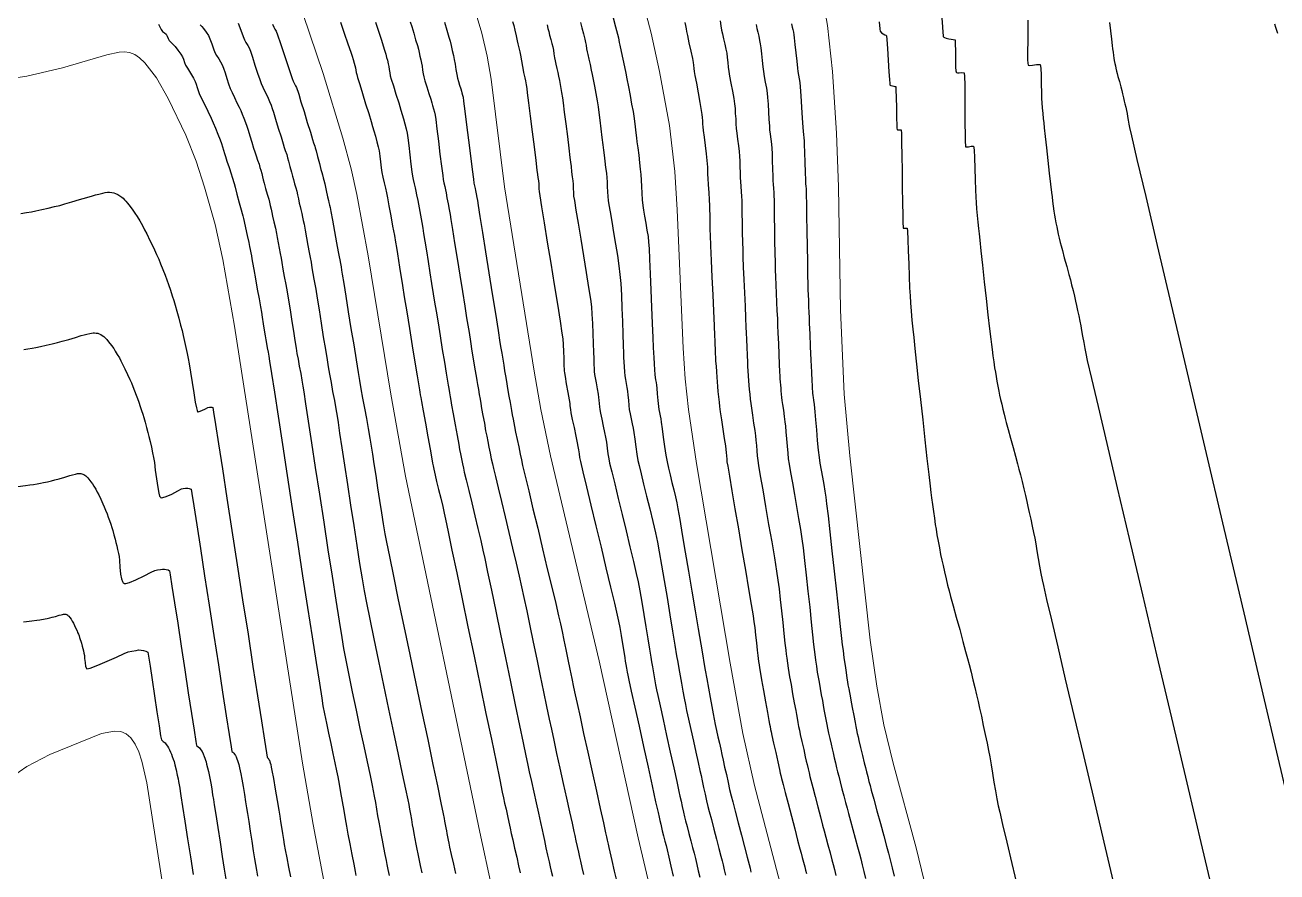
# Model space of a CAD drawing. Extents: x 27 to 849, y 0 to 853.
# Drawn here: x 329.2 to 431, y 578.1 to 647 of the extents above; entities that cross this region are included whole.
import ezdxf

# ---------------------------------------------------------------- set-up
doc = ezdxf.new("R2010")
doc.units = 0
doc.header["$LTSCALE"] = 2
doc.layers.add('Curva 1 m', color=5, linetype='Continuous')
doc.layers.add('Curva Mestra', color=1, linetype='Continuous')

msp = doc.modelspace()

# ---------------------------------------------------------------- linework, layer by layer
at = {"extrusion": (-0.049704, 0.050571, 0.997483), "elevation": -45.88}
msp.add_lwpolyline([(-371.68, 250.55), (-374.36, -58.63), (-849.75, -54.52), (-847.07, 254.67)], close=True, dxfattribs=at)
at = {"layer": 'Curva 1 m', "linetype": 'Continuous', "lineweight": -3}
for points, elevation in [([(340.02, 647.04), (340.12, 646.88), (340.24, 646.62), (340.34, 646.44), (340.5, 646.33), (340.66, 646.22), (340.74, 646.07), (340.81, 645.87), (340.89, 645.71), (340.99, 645.6), (341.12, 645.49), (341.23, 645.38), (341.37, 645.22), (341.6, 644.92), (341.83, 644.62), (341.97, 644.4), (342.06, 644.19), (342.15, 643.93), (342.23, 643.71), (342.38, 643.46), (342.62, 643.07), (342.86, 642.66), (343.02, 642.38), (343.1, 642.16), (343.18, 641.9), (343.26, 641.64), (343.34, 641.41), (343.48, 641.11), (343.73, 640.59), (344.03, 639.98), (344.3, 639.41), (344.48, 639.02), (344.66, 638.6), (344.85, 638.11), (345.03, 637.64), (345.15, 637.33), (345.23, 637.08), (345.31, 636.8), (345.4, 636.52), (345.47, 636.27), (345.59, 635.91), (345.77, 635.38), (345.94, 634.87), (346.03, 634.59), (346.08, 634.44), (346.13, 634.25), (346.17, 634.09), (346.25, 633.8), (346.41, 633.21), (346.6, 632.52), (346.76, 631.94), (346.84, 631.65), (346.89, 631.45), (346.93, 631.24), (346.99, 630.99), (347.11, 630.47), (347.25, 629.85), (347.37, 629.29), (347.44, 628.96), (347.49, 628.73), (347.54, 628.46), (347.59, 628.19), (347.63, 627.96), (347.68, 627.66), (347.78, 627.09), (347.92, 626.33), (348.06, 625.5), (348.2, 624.7), (348.32, 624.05), (348.39, 623.63), (348.46, 623.2), (348.54, 622.68), (348.63, 622.15), (348.7, 621.69), (348.75, 621.38), (348.81, 621.07), (348.87, 620.71), (348.94, 620.36), (348.99, 620.05), (349.06, 619.64), (349.21, 618.63), (349.45, 617.1), (349.75, 615.15), (350.1, 612.86), (350.49, 610.33), (350.9, 607.64), (351.33, 604.9), (351.75, 602.18), (352.15, 599.59), (352.52, 597.21), (352.84, 595.12), (353.11, 593.44), (353.3, 592.23), (353.4, 591.61), (353.53, 590.96), (353.68, 590.2), (353.86, 589.37), (354.04, 588.53), (354.21, 587.71), (354.38, 586.95), (354.51, 586.31), (354.61, 585.81), (354.72, 585.22), (354.84, 584.54), (354.96, 583.82), (355.09, 583.09), (355.2, 582.41), (355.31, 581.81), (355.43, 581.17), (355.58, 580.36), (355.75, 579.5), (355.9, 578.72), (356.02, 578.12), (356.08, 577.81)], 46), ([(343.41, 646.99), (343.54, 646.87), (343.69, 646.69), (343.91, 646.4), (344.1, 646.13), (344.21, 645.86), (344.35, 645.46), (344.5, 645.05), (344.62, 644.74), (344.75, 644.51), (344.92, 644.24), (345.08, 643.98), (345.21, 643.74), (345.31, 643.48), (345.44, 643.09), (345.58, 642.63), (345.73, 642.18), (345.86, 641.82), (346.01, 641.48), (346.21, 641.07), (346.41, 640.66), (346.59, 640.29), (346.72, 640.02), (346.84, 639.73), (346.97, 639.39), (347.11, 639.05), (347.22, 638.75), (347.32, 638.43), (347.46, 637.96), (347.62, 637.44), (347.76, 636.96), (347.86, 636.65), (347.96, 636.35), (348.08, 635.99), (348.2, 635.65), (348.28, 635.39), (348.35, 635.16), (348.42, 634.89), (348.49, 634.62), (348.55, 634.39), (348.62, 634.12), (348.74, 633.69), (348.87, 633.22), (348.99, 632.81), (349.05, 632.56), (349.12, 632.3), (349.18, 631.99), (349.24, 631.73), (349.31, 631.44), (349.41, 630.96), (349.53, 630.45), (349.62, 630.02), (349.69, 629.69), (349.77, 629.27), (349.85, 628.82), (349.93, 628.38), (349.99, 628.01), (350.06, 627.65), (350.15, 627.13), (350.26, 626.52), (350.37, 625.88), (350.48, 625.27), (350.56, 624.77), (350.64, 624.29), (350.75, 623.62), (350.87, 622.86), (351, 622.07), (351.12, 621.32), (351.22, 620.7), (351.29, 620.27), (351.38, 619.79), (351.48, 619.23), (351.59, 618.64), (351.69, 618.08), (351.77, 617.6), (351.84, 617.15), (351.99, 616.17), (352.21, 614.76), (352.47, 613), (352.78, 610.99), (353.11, 608.81), (353.46, 606.55), (353.81, 604.3), (354.14, 602.14), (354.45, 600.18), (354.71, 598.48), (354.93, 597.15), (355.08, 596.27), (355.26, 595.31), (355.5, 594.1), (355.79, 592.73), (356.1, 591.25), (356.41, 589.76), (356.72, 588.33), (357, 587.03), (357.23, 585.94), (357.4, 585.13), (357.49, 584.69), (357.58, 584.25), (357.67, 583.74), (357.76, 583.19), (357.85, 582.65), (357.94, 582.13), (358.02, 581.69), (358.1, 581.22), (358.21, 580.66), (358.32, 580.07), (358.43, 579.5), (358.53, 579.02), (358.59, 578.69), (358.68, 578.28), (358.79, 577.81)], 47), ([(346.51, 647.12), (346.72, 646.55), (346.9, 646.05), (347.01, 645.77), (347.14, 645.56), (347.29, 645.32), (347.41, 645.11), (347.5, 644.85), (347.67, 644.35), (347.87, 643.72), (348.09, 643.07), (348.27, 642.54), (348.38, 642.22), (348.51, 641.93), (348.68, 641.58), (348.84, 641.26), (348.95, 641.02), (349.06, 640.76), (349.18, 640.45), (349.28, 640.18), (349.38, 639.88), (349.55, 639.31), (349.77, 638.6), (349.99, 637.89), (350.16, 637.32), (350.25, 637.02), (350.34, 636.76), (350.45, 636.45), (350.53, 636.18), (350.61, 635.9), (350.72, 635.47), (350.84, 635.02), (350.93, 634.68), (351.01, 634.4), (351.1, 634.07), (351.19, 633.74), (351.27, 633.46), (351.34, 633.17), (351.41, 632.83), (351.48, 632.5), (351.55, 632.22), (351.6, 631.96), (351.68, 631.65), (351.74, 631.35), (351.8, 631.08), (351.86, 630.79), (351.95, 630.29), (352.06, 629.68), (352.18, 629.04), (352.29, 628.47), (352.36, 628.07), (352.43, 627.68), (352.51, 627.23), (352.59, 626.76), (352.67, 626.3), (352.74, 625.91), (352.81, 625.5), (352.92, 624.76), (353.08, 623.8), (353.25, 622.72), (353.43, 621.61), (353.6, 620.58), (353.74, 619.73), (353.83, 619.16), (353.94, 618.57), (354.06, 617.89), (354.19, 617.16), (354.33, 616.43), (354.45, 615.75), (354.55, 615.16), (354.63, 614.65), (354.76, 613.77), (354.94, 612.58), (355.16, 611.17), (355.39, 609.59), (355.64, 607.93), (355.9, 606.26), (356.15, 604.65), (356.38, 603.18), (356.59, 601.92), (356.76, 600.94), (356.94, 599.98), (357.21, 598.65), (357.54, 597.04), (357.91, 595.22), (358.32, 593.29), (358.73, 591.33), (359.14, 589.42), (359.51, 587.64), (359.85, 586.08), (360.11, 584.83), (360.3, 583.96), (360.38, 583.56), (360.44, 583.2), (360.52, 582.78), (360.59, 582.35), (360.66, 581.93), (360.73, 581.56), (360.79, 581.2), (360.87, 580.78), (360.96, 580.35), (361.04, 579.93), (361.11, 579.56), (361.2, 579.16), (361.32, 578.61), (361.45, 578.01)], 48), ([(349.31, 647.04), (349.4, 646.81), (349.5, 646.64), (349.6, 646.47), (349.71, 646.17), (349.94, 645.47), (350.24, 644.58), (350.54, 643.68), (350.78, 642.96), (350.9, 642.63), (350.99, 642.42), (351.1, 642.2), (351.18, 642.03), (351.24, 641.89), (351.3, 641.74), (351.35, 641.6), (351.43, 641.34), (351.61, 640.74), (351.86, 639.94), (352.13, 639.06), (352.38, 638.26), (352.56, 637.66), (352.64, 637.4), (352.69, 637.26), (352.74, 637.11), (352.78, 636.98), (352.85, 636.74), (352.97, 636.27), (353.12, 635.72), (353.24, 635.23), (353.31, 634.97), (353.37, 634.78), (353.43, 634.56), (353.48, 634.36), (353.55, 634.06), (353.67, 633.53), (353.78, 633.01), (353.85, 632.71), (353.89, 632.53), (353.94, 632.32), (353.98, 632.14), (354.04, 631.81), (354.17, 631.1), (354.34, 630.19), (354.51, 629.27), (354.65, 628.52), (354.72, 628.13), (354.77, 627.88), (354.82, 627.59), (354.87, 627.3), (354.91, 627.05), (354.97, 626.71), (355.09, 625.96), (355.26, 624.91), (355.46, 623.65), (355.68, 622.29), (355.9, 620.95), (356.1, 619.73), (356.26, 618.72), (356.37, 618.05), (356.49, 617.38), (356.63, 616.62), (356.78, 615.8), (356.93, 614.96), (357.08, 614.15), (357.21, 613.38), (357.33, 612.71), (357.43, 612.08), (357.55, 611.27), (357.69, 610.33), (357.84, 609.33), (358, 608.31), (358.15, 607.31), (358.3, 606.39), (358.43, 605.6), (358.57, 604.92), (358.81, 603.74), (359.13, 602.15), (359.53, 600.23), (359.98, 598.08), (360.46, 595.78), (360.96, 593.41), (361.45, 591.07), (361.92, 588.85), (362.34, 586.82), (362.71, 585.08), (363, 583.71), (363.19, 582.8), (363.26, 582.44), (363.3, 582.21), (363.35, 581.94), (363.4, 581.67), (363.44, 581.44), (363.48, 581.21), (363.53, 580.94), (363.58, 580.67), (363.63, 580.44), (363.7, 580.11), (363.84, 579.5), (364.01, 578.73), (364.18, 577.95)], 49), ([(354.84, 647.2), (355.14, 646.32), (355.43, 645.46), (355.66, 644.77), (355.77, 644.44), (355.85, 644.18), (355.94, 643.88), (356, 643.69), (356.04, 643.5), (356.08, 643.31), (356.11, 643.12), (356.15, 642.94), (356.22, 642.7), (356.39, 642.15), (356.62, 641.41), (356.87, 640.58), (357.12, 639.78), (357.32, 639.13), (357.44, 638.73), (357.54, 638.36), (357.67, 637.93), (357.79, 637.48), (357.9, 637.06), (357.97, 636.73), (358.03, 636.32), (358.09, 635.85), (358.14, 635.37), (358.19, 634.98), (358.27, 634.59), (358.37, 634.15), (358.48, 633.71), (358.56, 633.33), (358.64, 632.93), (358.76, 632.27), (358.92, 631.45), (359.07, 630.61), (359.21, 629.86), (359.31, 629.31), (359.38, 628.87), (359.46, 628.36), (359.55, 627.82), (359.63, 627.27), (359.71, 626.76), (359.79, 626.31), (359.87, 625.8), (360.02, 624.88), (360.22, 623.66), (360.44, 622.29), (360.67, 620.87), (360.88, 619.54), (361.07, 618.43), (361.19, 617.64), (361.25, 617.31), (361.28, 617.12), (361.32, 616.89), (361.36, 616.69), (361.42, 616.35), (361.55, 615.59), (361.73, 614.58), (361.93, 613.49), (362.11, 612.47), (362.25, 611.7), (362.31, 611.35), (362.36, 611.11), (362.42, 610.84), (362.47, 610.6), (362.53, 610.35), (362.65, 609.85), (362.81, 609.2), (362.98, 608.48), (363.14, 607.81), (363.26, 607.27), (363.36, 606.78), (363.58, 605.75), (363.89, 604.26), (364.28, 602.42), (364.72, 600.31), (365.19, 598.02), (365.69, 595.64), (366.18, 593.26), (366.66, 590.98), (367.1, 588.88), (367.48, 587.05), (367.78, 585.58), (367.99, 584.57), (368.09, 584.11), (368.18, 583.68), (368.29, 583.19), (368.41, 582.66), (368.52, 582.14), (368.63, 581.65), (368.72, 581.22), (368.84, 580.71), (368.99, 580.03), (369.16, 579.28), (369.31, 578.57), (369.44, 578.02)], 51), ([(357.67, 647.21), (357.87, 646.64), (358.03, 646.15), (358.13, 645.84), (358.25, 645.47), (358.38, 645.02), (358.51, 644.61), (358.58, 644.34), (358.64, 644.11), (358.7, 643.83), (358.75, 643.59), (358.79, 643.36), (358.83, 643.08), (358.88, 642.84), (358.96, 642.57), (359.13, 642.03), (359.34, 641.34), (359.56, 640.64), (359.74, 640.05), (359.85, 639.69), (359.95, 639.34), (360.06, 638.94), (360.17, 638.54), (360.25, 638.19), (360.3, 637.81), (360.38, 637.17), (360.47, 636.41), (360.56, 635.65), (360.64, 635.03), (360.69, 634.69), (360.75, 634.4), (360.82, 634.07), (360.9, 633.73), (360.96, 633.45), (361.02, 633.17), (361.11, 632.7), (361.22, 632.12), (361.33, 631.5), (361.44, 630.92), (361.52, 630.44), (361.59, 630.02), (361.7, 629.39), (361.82, 628.61), (361.96, 627.74), (362.1, 626.83), (362.24, 625.94), (362.37, 625.12), (362.48, 624.44), (362.6, 623.7), (362.76, 622.76), (362.93, 621.69), (363.11, 620.59), (363.28, 619.55), (363.42, 618.66), (363.53, 618.01), (363.58, 617.69), (363.63, 617.4), (363.69, 617.06), (363.75, 616.73), (363.8, 616.44), (363.87, 616.06), (363.99, 615.34), (364.15, 614.46), (364.31, 613.58), (364.44, 612.85), (364.52, 612.44), (364.58, 612.09), (364.67, 611.69), (364.75, 611.28), (364.82, 610.94), (364.9, 610.61), (365.05, 609.98), (365.26, 609.12), (365.5, 608.12), (365.76, 607.06), (366.01, 606.01), (366.23, 605.05), (366.41, 604.27), (366.56, 603.58), (366.79, 602.47), (367.1, 601.02), (367.45, 599.31), (367.84, 597.44), (368.25, 595.49), (368.65, 593.54), (369.04, 591.69), (369.38, 590.01), (369.68, 588.59), (369.9, 587.53), (370.03, 586.9), (370.18, 586.24), (370.35, 585.44), (370.54, 584.58), (370.73, 583.7), (370.92, 582.86), (371.09, 582.11), (371.22, 581.51), (371.3, 581.13), (371.41, 580.64), (371.54, 580.05), (371.67, 579.45), (371.8, 578.91), (371.89, 578.5), (371.97, 578.16), (372.06, 577.75)], 52), ([(360.49, 647.25), (360.62, 646.85), (360.78, 646.32), (360.94, 645.77), (361.08, 645.3), (361.16, 645), (361.23, 644.74), (361.29, 644.44), (361.36, 644.14), (361.41, 643.88), (361.46, 643.62), (361.51, 643.31), (361.56, 643.01), (361.61, 642.75), (361.7, 642.44), (361.85, 641.96), (362.02, 641.42), (362.17, 640.94), (362.26, 640.65), (362.32, 640.42), (362.4, 640.15), (362.47, 639.88), (362.52, 639.65), (362.57, 639.28), (362.67, 638.53), (362.79, 637.54), (362.92, 636.47), (363.04, 635.49), (363.14, 634.74), (363.18, 634.4), (363.24, 634.13), (363.31, 633.83), (363.37, 633.57), (363.42, 633.33), (363.49, 632.92), (363.58, 632.44), (363.67, 631.96), (363.74, 631.56), (363.81, 631.15), (363.94, 630.35), (364.11, 629.26), (364.32, 627.99), (364.53, 626.64), (364.74, 625.31), (364.93, 624.12), (365.08, 623.17), (365.18, 622.56), (365.28, 621.96), (365.4, 621.24), (365.52, 620.45), (365.65, 619.67), (365.76, 618.97), (365.85, 618.41), (365.91, 618.06), (365.97, 617.73), (366.04, 617.33), (366.11, 616.92), (366.18, 616.53), (366.24, 616.19), (366.31, 615.78), (366.41, 615.21), (366.53, 614.58), (366.63, 613.98), (366.72, 613.52), (366.8, 613.11), (366.89, 612.64), (366.99, 612.15), (367.09, 611.68), (367.18, 611.27), (367.27, 610.91), (367.43, 610.24), (367.65, 609.32), (367.92, 608.21), (368.21, 606.98), (368.52, 605.7), (368.83, 604.42), (369.11, 603.21), (369.36, 602.14), (369.56, 601.27), (369.75, 600.4), (369.98, 599.32), (370.24, 598.1), (370.51, 596.77), (370.79, 595.4), (371.07, 594.04), (371.34, 592.73), (371.59, 591.54), (371.8, 590.5), (371.98, 589.69), (372.17, 588.8), (372.4, 587.72), (372.67, 586.52), (372.94, 585.28), (373.21, 584.08), (373.45, 582.97), (373.66, 582.05), (373.8, 581.38), (373.88, 581.04), (373.97, 580.63), (374.07, 580.16), (374.18, 579.69), (374.27, 579.29), (374.35, 578.95), (374.46, 578.45), (374.6, 577.87)], 53), ([(363.29, 647.21), (363.49, 646.55), (363.65, 646), (363.75, 645.66), (363.83, 645.31), (363.92, 644.91), (364.01, 644.5), (364.08, 644.16), (364.15, 643.8), (364.22, 643.37), (364.29, 642.96), (364.34, 642.66), (364.42, 642.39), (364.52, 642.08), (364.61, 641.79), (364.67, 641.61), (364.71, 641.45), (364.76, 641.27), (364.8, 641.11), (364.84, 640.77), (364.95, 639.97), (365.08, 638.86), (365.24, 637.6), (365.4, 636.33), (365.54, 635.23), (365.64, 634.43), (365.68, 634.11), (365.72, 633.9), (365.77, 633.69), (365.8, 633.53), (365.86, 633.25), (365.91, 632.94), (365.96, 632.69), (366.02, 632.31), (366.17, 631.4), (366.37, 630.09), (366.63, 628.52), (366.9, 626.81), (367.17, 625.1), (367.43, 623.5), (367.65, 622.14), (367.8, 621.16), (367.88, 620.69), (367.94, 620.28), (368.02, 619.81), (368.1, 619.32), (368.18, 618.85), (368.24, 618.44), (368.32, 617.98), (368.42, 617.4), (368.53, 616.8), (368.62, 616.28), (368.68, 615.94), (368.74, 615.63), (368.8, 615.27), (368.86, 614.91), (368.92, 614.61), (368.98, 614.32), (369.07, 613.85), (369.19, 613.27), (369.32, 612.66), (369.44, 612.08), (369.54, 611.61), (369.64, 611.15), (369.85, 610.28), (370.14, 609.08), (370.48, 607.63), (370.87, 606.04), (371.26, 604.38), (371.65, 602.75), (372.01, 601.24), (372.33, 599.93), (372.57, 598.91), (372.71, 598.27), (372.85, 597.64), (373, 596.93), (373.16, 596.17), (373.32, 595.37), (373.48, 594.58), (373.64, 593.82), (373.79, 593.11), (373.92, 592.48), (374.07, 591.79), (374.31, 590.71), (374.6, 589.35), (374.94, 587.82), (375.29, 586.22), (375.64, 584.66), (375.95, 583.25), (376.21, 582.08), (376.38, 581.28), (376.46, 580.94), (376.52, 580.66), (376.59, 580.35), (376.65, 580.07), (376.73, 579.72), (376.9, 579.03), (377.1, 578.16), (377.31, 577.29)], 54), ([(368.83, 647.26), (368.92, 646.94), (369.01, 646.56), (369.11, 646.1), (369.2, 645.69), (369.26, 645.44), (369.31, 645.24), (369.37, 645.01), (369.42, 644.81), (369.47, 644.53), (369.55, 644.06), (369.63, 643.6), (369.68, 643.31), (369.72, 643.12), (369.78, 642.89), (369.82, 642.69), (369.87, 642.44), (369.93, 642.11), (369.98, 641.81), (370.02, 641.46), (370.13, 640.65), (370.26, 639.55), (370.42, 638.3), (370.58, 637.06), (370.71, 635.96), (370.81, 635.16), (370.86, 634.81), (370.89, 634.57), (370.92, 634.29), (370.95, 634.06), (370.96, 633.87), (370.97, 633.64), (370.98, 633.44), (371.04, 633.08), (371.19, 632.19), (371.4, 630.89), (371.65, 629.32), (371.93, 627.6), (372.21, 625.87), (372.47, 624.26), (372.69, 622.9), (372.84, 621.92), (372.91, 621.44), (372.94, 620.99), (372.96, 620.43), (372.98, 619.87), (373, 619.42), (373, 619.19), (373.01, 619.03), (373.02, 618.85), (373.04, 618.69), (373.09, 618.39), (373.19, 617.79), (373.32, 617.09), (373.42, 616.49), (373.47, 616.19), (373.49, 616.03), (373.51, 615.85), (373.53, 615.69), (373.57, 615.44), (373.68, 614.9), (373.83, 614.23), (373.97, 613.54), (374.08, 612.98), (374.14, 612.69), (374.18, 612.41), (374.23, 612.09), (374.27, 611.81), (374.35, 611.47), (374.55, 610.64), (374.84, 609.42), (375.2, 607.92), (375.6, 606.25), (376.02, 604.51), (376.42, 602.81), (376.8, 601.25), (377.11, 599.94), (377.33, 598.98), (377.44, 598.48), (377.54, 597.96), (377.65, 597.32), (377.77, 596.64), (377.87, 596.01), (377.95, 595.51), (377.99, 595.23), (378.04, 594.96), (378.1, 594.65), (378.15, 594.35), (378.2, 594.08), (378.29, 593.69), (378.48, 592.79), (378.77, 591.5), (379.11, 589.95), (379.48, 588.28), (379.84, 586.62), (380.18, 585.08), (380.46, 583.8), (380.66, 582.92), (380.74, 582.55), (380.8, 582.28), (380.87, 581.97), (380.93, 581.71), (381, 581.44), (381.1, 581.03), (381.22, 580.6), (381.31, 580.23), (381.4, 579.88), (381.53, 579.29), (381.7, 578.55), (381.89, 577.75)], 56), ([(371.64, 647), (371.7, 646.7), (371.76, 646.44), (371.84, 646.16), (371.93, 645.81), (372.02, 645.47), (372.09, 645.19), (372.14, 644.93), (372.19, 644.63), (372.24, 644.32), (372.29, 644.06), (372.34, 643.79), (372.42, 643.45), (372.5, 643.11), (372.56, 642.81), (372.63, 642.47), (372.72, 641.99), (372.81, 641.49), (372.88, 641.06), (372.93, 640.65), (373.03, 639.89), (373.15, 638.93), (373.28, 637.9), (373.4, 636.95), (373.49, 636.21), (373.54, 635.81), (373.58, 635.46), (373.63, 635.04), (373.68, 634.63), (373.72, 634.31), (373.74, 634.03), (373.75, 633.69), (373.77, 633.35), (373.79, 633.06), (373.85, 632.71), (373.98, 631.93), (374.16, 630.85), (374.37, 629.57), (374.6, 628.2), (374.82, 626.85), (375.01, 625.64), (375.16, 624.68), (375.24, 624.06), (375.28, 623.45), (375.32, 622.7), (375.36, 621.88), (375.38, 621.07), (375.41, 620.37), (375.42, 619.84), (375.43, 619.56), (375.44, 619.33), (375.46, 619.06), (375.47, 618.8), (375.49, 618.56), (375.54, 618.29), (375.61, 617.87), (375.7, 617.39), (375.78, 616.96), (375.82, 616.69), (375.85, 616.46), (375.87, 616.19), (375.9, 615.92), (375.92, 615.69), (375.98, 615.4), (376.08, 614.92), (376.2, 614.36), (376.31, 613.83), (376.39, 613.44), (376.45, 613.04), (376.51, 612.56), (376.58, 612.09), (376.64, 611.69), (376.72, 611.34), (376.89, 610.64), (377.13, 609.65), (377.42, 608.46), (377.74, 607.16), (378.06, 605.82), (378.37, 604.52), (378.65, 603.34), (378.88, 602.37), (379.03, 601.69), (379.17, 600.94), (379.33, 600.03), (379.5, 599.04), (379.67, 598.02), (379.82, 597.06), (379.96, 596.22), (380.06, 595.57), (380.13, 595.19), (380.2, 594.77), (380.28, 594.29), (380.37, 593.79), (380.46, 593.31), (380.54, 592.9), (380.63, 592.45), (380.82, 591.61), (381.07, 590.48), (381.35, 589.18), (381.65, 587.84), (381.93, 586.55), (382.18, 585.45), (382.36, 584.64), (382.44, 584.24), (382.53, 583.85), (382.63, 583.4), (382.73, 582.95), (382.82, 582.56), (382.9, 582.24), (383.03, 581.77), (383.17, 581.21), (383.33, 580.62), (383.47, 580.07), (383.59, 579.62), (383.69, 579.19), (383.81, 578.7), (383.93, 578.18), (384.05, 577.65)], 57), ([(374.34, 647.19), (374.45, 646.75), (374.58, 646.25), (374.7, 645.82), (374.76, 645.56), (374.8, 645.33), (374.85, 645.05), (374.89, 644.81), (374.94, 644.59), (375.02, 644.21), (375.13, 643.76), (375.22, 643.31), (375.3, 642.94), (375.38, 642.54), (375.48, 642), (375.59, 641.4), (375.7, 640.81), (375.78, 640.31), (375.84, 639.85), (375.92, 639.23), (376.01, 638.53), (376.09, 637.83), (376.17, 637.23), (376.22, 636.81), (376.27, 636.4), (376.33, 635.91), (376.39, 635.4), (376.45, 634.93), (376.49, 634.56), (376.51, 634.23), (376.53, 633.83), (376.55, 633.42), (376.57, 633.03), (376.6, 632.69), (376.65, 632.36), (376.75, 631.77), (376.89, 631), (377.04, 630.11), (377.2, 629.16), (377.35, 628.24), (377.48, 627.39), (377.56, 626.69), (377.62, 625.95), (377.68, 625.01), (377.72, 623.95), (377.76, 622.86), (377.8, 621.83), (377.82, 620.94), (377.84, 620.28), (377.85, 619.94), (377.87, 619.58), (377.9, 619.17), (377.92, 618.76), (377.95, 618.44), (378, 618.15), (378.06, 617.81), (378.12, 617.48), (378.17, 617.19), (378.21, 616.87), (378.24, 616.46), (378.28, 616.04), (378.32, 615.69), (378.39, 615.34), (378.47, 614.94), (378.56, 614.54), (378.63, 614.19), (378.69, 613.83), (378.76, 613.29), (378.85, 612.67), (378.93, 612.07), (379.02, 611.56), (379.11, 611.15), (379.27, 610.48), (379.48, 609.62), (379.73, 608.64), (379.98, 607.61), (380.22, 606.6), (380.44, 605.67), (380.61, 604.9), (380.75, 604.12), (380.94, 603.05), (381.16, 601.78), (381.39, 600.4), (381.62, 599), (381.84, 597.68), (382.03, 596.54), (382.17, 595.66), (382.26, 595.15), (382.35, 594.64), (382.45, 594.05), (382.56, 593.43), (382.67, 592.8), (382.78, 592.22), (382.88, 591.71), (382.98, 591.23), (383.13, 590.52), (383.32, 589.66), (383.53, 588.73), (383.73, 587.82), (383.91, 587), (384.06, 586.34), (384.15, 585.94), (384.25, 585.49), (384.36, 584.96), (384.49, 584.4), (384.61, 583.87), (384.71, 583.42), (384.82, 582.99), (384.99, 582.34), (385.19, 581.56), (385.41, 580.75), (385.61, 579.99), (385.77, 579.37), (385.87, 579), (385.95, 578.66), (386.04, 578.25), (386.14, 577.83)], 58), ([(377.01, 647.55), (377.2, 646.83), (377.36, 646.23), (377.43, 645.94), (377.46, 645.75), (377.5, 645.56), (377.55, 645.33), (377.66, 644.83), (377.8, 644.2), (377.94, 643.57), (378.04, 643.06), (378.13, 642.61), (378.25, 641.96), (378.38, 641.24), (378.51, 640.53), (378.62, 639.94), (378.68, 639.56), (378.73, 639.16), (378.79, 638.69), (378.85, 638.22), (378.9, 637.81), (378.94, 637.48), (379, 636.98), (379.08, 636.39), (379.15, 635.78), (379.21, 635.24), (379.26, 634.81), (379.29, 634.36), (379.32, 633.84), (379.34, 633.29), (379.37, 632.77), (379.41, 632.31), (379.47, 631.92), (379.55, 631.42), (379.65, 630.87), (379.75, 630.3), (379.84, 629.77), (379.89, 629.31), (379.93, 628.81), (379.97, 627.92), (380.02, 626.74), (380.08, 625.41), (380.13, 624.02), (380.19, 622.71), (380.23, 621.57), (380.26, 620.74), (380.28, 620.31), (380.3, 619.92), (380.33, 619.43), (380.37, 618.94), (380.39, 618.54), (380.41, 618.31), (380.44, 618.12), (380.49, 617.89), (380.52, 617.69), (380.55, 617.44), (380.59, 616.97), (380.65, 616.43), (380.69, 615.96), (380.72, 615.69), (380.77, 615.45), (380.83, 615.18), (380.88, 614.94), (380.92, 614.67), (380.99, 614.14), (381.08, 613.45), (381.19, 612.7), (381.3, 612), (381.39, 611.44), (381.5, 610.94), (381.63, 610.38), (381.79, 609.77), (381.94, 609.17), (382.08, 608.6), (382.19, 608.11), (382.27, 607.63), (382.43, 606.75), (382.63, 605.54), (382.87, 604.11), (383.14, 602.54), (383.41, 600.92), (383.68, 599.33), (383.92, 597.86), (384.13, 596.61), (384.29, 595.66), (384.39, 595.11), (384.49, 594.51), (384.62, 593.8), (384.76, 593.03), (384.89, 592.27), (385.02, 591.55), (385.13, 590.95), (385.22, 590.52), (385.31, 590.09), (385.41, 589.6), (385.53, 589.08), (385.65, 588.56), (385.76, 588.07), (385.85, 587.64), (385.95, 587.18), (386.07, 586.62), (386.21, 586), (386.35, 585.37), (386.48, 584.78), (386.6, 584.28), (386.73, 583.78), (386.93, 583.02), (387.17, 582.09), (387.43, 581.09), (387.68, 580.13), (387.91, 579.29), (388.07, 578.68), (388.14, 578.39), (388.21, 578.08)], 59), ([(382.84, 647.19), (382.88, 646.95), (382.93, 646.68), (382.97, 646.44), (383.04, 646.12), (383.17, 645.53), (383.32, 644.85), (383.45, 644.26), (383.51, 643.94), (383.54, 643.7), (383.57, 643.43), (383.6, 643.19), (383.65, 642.88), (383.77, 642.25), (383.91, 641.46), (384.06, 640.67), (384.17, 640.03), (384.23, 639.69), (384.25, 639.46), (384.27, 639.19), (384.28, 638.92), (384.3, 638.69), (384.33, 638.39), (384.4, 637.85), (384.48, 637.18), (384.56, 636.51), (384.62, 635.97), (384.66, 635.69), (384.67, 635.41), (384.68, 635.09), (384.69, 634.81), (384.7, 634.52), (384.74, 633.99), (384.78, 633.36), (384.82, 632.76), (384.84, 632.31), (384.85, 631.95), (384.86, 631.53), (384.86, 631.1), (384.87, 630.68), (384.88, 630.31), (384.9, 629.88), (384.93, 629.01), (384.98, 627.83), (385.04, 626.46), (385.1, 625.04), (385.16, 623.69), (385.21, 622.54), (385.25, 621.7), (385.27, 621.31), (385.28, 621), (385.29, 620.63), (385.31, 620.26), (385.32, 619.94), (385.34, 619.64), (385.37, 619.23), (385.4, 618.77), (385.43, 618.32), (385.46, 617.94), (385.49, 617.58), (385.53, 617.16), (385.57, 616.72), (385.62, 616.3), (385.66, 615.94), (385.72, 615.51), (385.81, 614.86), (385.93, 614.09), (386.04, 613.35), (386.13, 612.75), (386.17, 612.44), (386.2, 612.21), (386.22, 611.94), (386.24, 611.67), (386.26, 611.44), (386.32, 611.1), (386.46, 610.27), (386.66, 609.08), (386.91, 607.62), (387.19, 605.99), (387.48, 604.29), (387.76, 602.63), (388.02, 601.11), (388.23, 599.84), (388.39, 598.92), (388.46, 598.44), (388.53, 597.96), (388.59, 597.35), (388.66, 596.72), (388.72, 596.13), (388.77, 595.68), (388.8, 595.44), (388.83, 595.2), (388.87, 594.93), (388.9, 594.69), (388.96, 594.38), (389.08, 593.72), (389.23, 592.85), (389.4, 591.92), (389.56, 591.05), (389.68, 590.4), (389.73, 590.11), (389.77, 589.91), (389.81, 589.68), (389.85, 589.48), (389.92, 589.19), (390.05, 588.57), (390.23, 587.8), (390.4, 587.03), (390.54, 586.42), (390.6, 586.12), (390.65, 585.92), (390.7, 585.69), (390.75, 585.49), (390.82, 585.21), (390.99, 584.56), (391.23, 583.66), (391.5, 582.63), (391.77, 581.59), (392.01, 580.66), (392.2, 579.96), (392.29, 579.61), (392.38, 579.27), (392.49, 578.87), (392.59, 578.49), (392.66, 578.23), (392.73, 577.95)], 61), ([(385.71, 647.32), (385.77, 646.91), (385.83, 646.56), (385.9, 646.26), (385.99, 645.85), (386.09, 645.41), (386.18, 645), (386.24, 644.69), (386.29, 644.34), (386.33, 643.94), (386.37, 643.54), (386.41, 643.19), (386.47, 642.82), (386.58, 642.25), (386.7, 641.6), (386.81, 641), (386.88, 640.56), (386.92, 640.2), (386.94, 639.79), (386.97, 639.35), (386.99, 638.93), (387.01, 638.56), (387.06, 638.17), (387.12, 637.68), (387.19, 637.15), (387.25, 636.68), (387.28, 636.31), (387.31, 635.91), (387.32, 635.44), (387.33, 634.97), (387.34, 634.56), (387.36, 634.24), (387.39, 633.85), (387.42, 633.43), (387.44, 633.03), (387.46, 632.69), (387.47, 632.29), (387.48, 631.67), (387.49, 630.9), (387.51, 630.09), (387.52, 629.32), (387.54, 628.69), (387.56, 628.12), (387.59, 627.29), (387.63, 626.28), (387.68, 625.19), (387.73, 624.12), (387.77, 623.15), (387.8, 622.4), (387.82, 621.94), (387.85, 621.41), (387.87, 620.77), (387.9, 620.12), (387.92, 619.56), (387.94, 619.19), (387.96, 618.84), (387.99, 618.44), (388.01, 618.04), (388.04, 617.69), (388.07, 617.34), (388.11, 616.94), (388.15, 616.54), (388.19, 616.19), (388.25, 615.81), (388.33, 615.25), (388.43, 614.6), (388.52, 614), (388.58, 613.56), (388.61, 613.2), (388.65, 612.78), (388.68, 612.34), (388.72, 611.93), (388.76, 611.56), (388.83, 611.14), (388.97, 610.3), (389.17, 609.16), (389.4, 607.81), (389.65, 606.36), (389.9, 604.93), (390.12, 603.63), (390.3, 602.55), (390.41, 601.81), (390.5, 601.12), (390.6, 600.26), (390.71, 599.32), (390.81, 598.37), (390.9, 597.47), (390.98, 596.7), (391.04, 596.12), (391.08, 595.81), (391.12, 595.47), (391.18, 595.06), (391.24, 594.66), (391.29, 594.31), (391.35, 593.95), (391.47, 593.32), (391.6, 592.57), (391.74, 591.83), (391.85, 591.22), (391.91, 590.88), (391.96, 590.59), (392.03, 590.25), (392.09, 589.92), (392.15, 589.63), (392.22, 589.27), (392.35, 588.69), (392.5, 588.04), (392.63, 587.46), (392.71, 587.11), (392.78, 586.82), (392.86, 586.48), (392.94, 586.14), (393.01, 585.86), (393.09, 585.55), (393.24, 584.96), (393.43, 584.21), (393.65, 583.38), (393.86, 582.58), (394.04, 581.9), (394.16, 581.44), (394.3, 580.92), (394.47, 580.29), (394.65, 579.65), (394.8, 579.08), (394.91, 578.69), (395.01, 578.29), (395.12, 577.81)], 62), ([(388.64, 647.02), (388.7, 646.69), (388.76, 646.4), (388.84, 646.07), (388.91, 645.73), (388.97, 645.44), (389.01, 645.12), (389.06, 644.64), (389.12, 644.09), (389.17, 643.57), (389.22, 643.19), (389.29, 642.78), (389.38, 642.32), (389.47, 641.85), (389.54, 641.44), (389.57, 641.08), (389.6, 640.54), (389.64, 639.91), (389.68, 639.29), (389.71, 638.77), (389.73, 638.44), (389.77, 638.09), (389.83, 637.69), (389.88, 637.29), (389.91, 636.94), (389.93, 636.54), (389.95, 635.94), (389.97, 635.27), (389.99, 634.68), (390, 634.31), (390.02, 634.03), (390.04, 633.69), (390.06, 633.35), (390.08, 633.06), (390.09, 632.76), (390.1, 632.16), (390.11, 631.34), (390.13, 630.39), (390.14, 629.4), (390.16, 628.46), (390.18, 627.65), (390.19, 627.06), (390.21, 626.5), (390.24, 625.84), (390.27, 625.14), (390.3, 624.42), (390.33, 623.73), (390.36, 623.1), (390.38, 622.56), (390.41, 621.9), (390.45, 621.07), (390.48, 620.19), (390.52, 619.38), (390.54, 618.76), (390.56, 618.44), (390.57, 618.21), (390.59, 617.94), (390.61, 617.67), (390.63, 617.44), (390.65, 617.21), (390.67, 616.94), (390.7, 616.67), (390.73, 616.44), (390.77, 616.12), (390.85, 615.64), (390.92, 615.12), (390.98, 614.69), (391.02, 614.36), (391.06, 613.88), (391.1, 613.31), (391.15, 612.72), (391.2, 612.16), (391.25, 611.69), (391.32, 611.25), (391.44, 610.58), (391.58, 609.74), (391.75, 608.79), (391.93, 607.8), (392.09, 606.83), (392.24, 605.94), (392.35, 605.19), (392.45, 604.44), (392.57, 603.42), (392.71, 602.22), (392.85, 600.92), (392.99, 599.62), (393.12, 598.4), (393.23, 597.37), (393.31, 596.6), (393.36, 596.19), (393.41, 595.78), (393.47, 595.31), (393.54, 594.82), (393.61, 594.35), (393.67, 593.94), (393.75, 593.52), (393.84, 593.02), (393.93, 592.5), (394.02, 592.02), (394.09, 591.65), (394.15, 591.3), (394.23, 590.9), (394.3, 590.48), (394.38, 590.09), (394.44, 589.77), (394.53, 589.38), (394.63, 588.93), (394.73, 588.48), (394.82, 588.09), (394.89, 587.77), (394.98, 587.38), (395.08, 586.96), (395.18, 586.56), (395.26, 586.22), (395.35, 585.88), (395.47, 585.41), (395.61, 584.85), (395.76, 584.27), (395.91, 583.73), (396.03, 583.27), (396.15, 582.83), (396.31, 582.23), (396.5, 581.54), (396.7, 580.82), (396.89, 580.13), (397.04, 579.56), (397.15, 579.15), (397.27, 578.67), (397.4, 578.12), (397.54, 577.55)], 63), ([(391.52, 647.08), (391.56, 646.81), (391.61, 646.62), (391.66, 646.39), (391.7, 646.19), (391.73, 645.93), (391.79, 645.39), (391.86, 644.71), (391.94, 644.03), (392, 643.48), (392.03, 643.19), (392.08, 642.91), (392.14, 642.59), (392.19, 642.31), (392.22, 641.95), (392.27, 641.22), (392.32, 640.3), (392.38, 639.39), (392.43, 638.66), (392.45, 638.31), (392.48, 638.08), (392.52, 637.8), (392.54, 637.56), (392.55, 637.25), (392.58, 636.61), (392.6, 635.8), (392.63, 635), (392.65, 634.37), (392.66, 634.06), (392.67, 633.87), (392.69, 633.64), (392.7, 633.44), (392.7, 633.14), (392.72, 632.43), (392.74, 631.43), (392.76, 630.23), (392.78, 628.97), (392.8, 627.74), (392.82, 626.67), (392.84, 625.87), (392.85, 625.44), (392.86, 625.03), (392.88, 624.56), (392.9, 624.07), (392.93, 623.6), (392.94, 623.19), (392.96, 622.7), (393, 621.86), (393.04, 620.82), (393.09, 619.72), (393.13, 618.73), (393.16, 618.01), (393.18, 617.69), (393.19, 617.53), (393.2, 617.35), (393.21, 617.19), (393.22, 617.03), (393.24, 616.85), (393.26, 616.69), (393.3, 616.46), (393.35, 616.12), (393.39, 615.81), (393.42, 615.5), (393.47, 614.87), (393.54, 614.05), (393.61, 613.19), (393.69, 612.4), (393.75, 611.81), (393.82, 611.33), (393.92, 610.78), (394.02, 610.19), (394.13, 609.6), (394.22, 609.05), (394.3, 608.56), (394.36, 608.04), (394.48, 607.06), (394.62, 605.74), (394.79, 604.2), (394.98, 602.54), (395.16, 600.88), (395.33, 599.35), (395.47, 598.04), (395.58, 597.07), (395.64, 596.56), (395.7, 596.09), (395.78, 595.5), (395.87, 594.88), (395.95, 594.3), (396.02, 593.84), (396.06, 593.56), (396.1, 593.3), (396.16, 592.99), (396.22, 592.68), (396.27, 592.42), (396.33, 592.06), (396.44, 591.47), (396.57, 590.81), (396.68, 590.24), (396.74, 589.92), (396.8, 589.65), (396.86, 589.35), (396.93, 589.08), (397, 588.77), (397.13, 588.22), (397.28, 587.56), (397.42, 586.97), (397.52, 586.58), (397.6, 586.24), (397.71, 585.84), (397.81, 585.45), (397.9, 585.11), (398, 584.73), (398.2, 584.01), (398.46, 583.07), (398.74, 582.04), (399.01, 581.03), (399.24, 580.18), (399.4, 579.61), (399.53, 579.07), (399.69, 578.42), (399.86, 577.74)], 64), ([(398.63, 647.23), (398.69, 646.68), (398.71, 646.46), (398.77, 646.41), (398.84, 646.35), (398.97, 646.26), (399.11, 646.17), (399.18, 646.14), (399.25, 646.1), (399.27, 645.8), (399.32, 645.07), (399.37, 644.12), (399.43, 643.16), (399.47, 642.54), (399.5, 642.23), (399.51, 642.12), (399.52, 642.1), (399.54, 642.09), (399.6, 642.06), (399.72, 642.02), (399.83, 642), (399.91, 641.99), (399.99, 641.97), (400, 641.71), (400.02, 641.07), (400.04, 640.24), (400.06, 639.4), (400.08, 638.86), (400.09, 638.58), (400.1, 638.49), (400.11, 638.47), (400.13, 638.46), (400.19, 638.46), (400.32, 638.46), (400.44, 638.45), (400.45, 638.16), (400.47, 637.43), (400.49, 636.36), (400.51, 635.11), (400.52, 633.79), (400.54, 632.53), (400.56, 631.47), (400.57, 630.85), (400.58, 630.56), (400.59, 630.46), (400.59, 630.45), (400.61, 630.44), (400.67, 630.44), (400.79, 630.46), (400.91, 630.46), (400.94, 630.2), (400.97, 629.54), (401, 628.62), (401.04, 627.56), (401.08, 626.51), (401.11, 625.6), (401.15, 624.96), (401.19, 624.37), (401.25, 623.69), (401.31, 622.96), (401.38, 622.24), (401.45, 621.55), (401.51, 620.96), (401.57, 620.39), (401.68, 619.38), (401.82, 618.05), (401.99, 616.51), (402.18, 614.86), (402.36, 613.23), (402.53, 611.71), (402.67, 610.42), (402.78, 609.46), (402.84, 608.96), (402.9, 608.51), (402.97, 607.98), (403.05, 607.41), (403.13, 606.86), (403.2, 606.36), (403.27, 605.96), (403.34, 605.51), (403.44, 604.98), (403.54, 604.44), (403.64, 603.91), (403.74, 603.46), (403.84, 603.01), (403.96, 602.49), (404.09, 601.94), (404.21, 601.41), (404.33, 600.96), (404.45, 600.5), (404.65, 599.74), (404.91, 598.81), (405.19, 597.81), (405.45, 596.84), (405.67, 596.02), (405.82, 595.46), (405.96, 594.95), (406.11, 594.35), (406.26, 593.71), (406.42, 593.08), (406.56, 592.48), (406.68, 591.96), (406.81, 591.42), (406.96, 590.75), (407.11, 590.01), (407.27, 589.27), (407.42, 588.56), (407.54, 587.96), (407.63, 587.44), (407.74, 586.81), (407.86, 586.12), (407.98, 585.4), (408.1, 584.69), (408.22, 584.03), (408.33, 583.46), (408.45, 582.95), (408.68, 581.95), (409.02, 580.52), (409.43, 578.76), (409.92, 576.72)], 66), ([(403.75, 647.54), (403.78, 646.83), (403.81, 646.37), (403.84, 646.13), (403.85, 646.04), (403.86, 646.02), (403.89, 645.99), (403.95, 645.95), (404.1, 645.9), (404.31, 645.85), (404.49, 645.82), (404.67, 645.8), (404.81, 645.76), (404.83, 645.47), (404.84, 644.84), (404.84, 644.08), (404.86, 643.55), (404.87, 643.26), (404.89, 643.16), (404.9, 643.13), (404.92, 643.12), (405, 643.1), (405.15, 643.1), (405.37, 643.12), (405.56, 643.08), (405.59, 642.8), (405.6, 642.12), (405.61, 641.17), (405.62, 640.08), (405.62, 638.99), (405.63, 638.04), (405.64, 637.47), (405.66, 637.19), (405.67, 637.1), (405.67, 637.08), (405.7, 637.07), (405.77, 637.06), (405.91, 637.08), (406.13, 637.12), (406.32, 637.11), (406.36, 636.83), (406.4, 636.18), (406.42, 635.32), (406.45, 634.39), (406.47, 633.56), (406.5, 632.98), (406.53, 632.54), (406.57, 632.03), (406.62, 631.48), (406.67, 630.94), (406.72, 630.43), (406.77, 629.98), (406.82, 629.49), (406.92, 628.6), (407.05, 627.43), (407.19, 626.1), (407.35, 624.72), (407.49, 623.41), (407.62, 622.27), (407.72, 621.43), (407.77, 620.98), (407.82, 620.57), (407.89, 620.08), (407.96, 619.57), (408.03, 619.1), (408.09, 618.73), (408.15, 618.39), (408.22, 618), (408.29, 617.59), (408.37, 617.2), (408.44, 616.86), (408.51, 616.52), (408.61, 616.13), (408.7, 615.72), (408.8, 615.32), (408.88, 614.98), (408.98, 614.64), (409.13, 614.07), (409.32, 613.37), (409.53, 612.62), (409.73, 611.9), (409.89, 611.28), (410.01, 610.86), (410.13, 610.39), (410.26, 609.84), (410.41, 609.26), (410.54, 608.71), (410.65, 608.23), (410.74, 607.82), (410.85, 607.32), (410.97, 606.77), (411.09, 606.21), (411.2, 605.69), (411.29, 605.23), (411.38, 604.77), (411.47, 604.2), (411.58, 603.58), (411.69, 602.95), (411.79, 602.36), (411.89, 601.86), (412, 601.38), (412.26, 600.26), (412.65, 598.58), (413.17, 596.39), (413.78, 593.78), (414.48, 590.82), (415.25, 587.57), (416.07, 584.11), (416.92, 580.5), (417.79, 576.83)], 67), ([(410.73, 647.38), (410.73, 646.65), (410.72, 645.71), (410.71, 644.78), (410.71, 644.17), (410.73, 643.86), (410.75, 643.74), (410.76, 643.72), (410.79, 643.7), (410.9, 643.69), (411.12, 643.71), (411.45, 643.77), (411.73, 643.76), (411.79, 643.47), (411.82, 642.89), (411.83, 642.17), (411.84, 641.49), (411.85, 641.01), (411.88, 640.65), (411.91, 640.23), (411.95, 639.79), (411.99, 639.37), (412.03, 639.01), (412.07, 638.61), (412.15, 637.9), (412.25, 636.98), (412.36, 635.96), (412.48, 634.94), (412.58, 634.04), (412.66, 633.36), (412.7, 633.01), (412.74, 632.65), (412.8, 632.23), (412.86, 631.83), (412.91, 631.51), (412.96, 631.22), (413.02, 630.88), (413.09, 630.55), (413.14, 630.26), (413.21, 629.97), (413.29, 629.63), (413.37, 629.3), (413.44, 629.01), (413.54, 628.64), (413.7, 628.03), (413.9, 627.33), (414.07, 626.69), (414.19, 626.26), (414.29, 625.85), (414.41, 625.38), (414.52, 624.91), (414.62, 624.51), (414.69, 624.17), (414.78, 623.75), (414.88, 623.31), (414.97, 622.88), (415.04, 622.51), (415.11, 622.12), (415.19, 621.66), (415.28, 621.15), (415.36, 620.67), (415.44, 620.26), (415.57, 619.69), (415.92, 618.22), (416.46, 615.94), (417.16, 612.94), (418.01, 609.33), (418.98, 605.2), (420.06, 600.64), (421.21, 595.74), (422.42, 590.61), (423.67, 585.34), (424.92, 580.02), (426.16, 574.75)], 68), ([(417.38, 647.18), (417.46, 646.5), (417.53, 645.84), (417.59, 645.3), (417.62, 645.03), (417.66, 644.78), (417.7, 644.5), (417.73, 644.28), (417.76, 644.08), (417.81, 643.85), (417.85, 643.65), (417.89, 643.46), (417.95, 643.23), (417.99, 643.03), (418.06, 642.78), (418.18, 642.37), (418.29, 641.94), (418.37, 641.65), (418.44, 641.38), (418.52, 641.06), (418.58, 640.78), (418.63, 640.56), (418.69, 640.29), (418.75, 640.02), (418.8, 639.78), (418.84, 639.53), (418.89, 639.23), (418.95, 638.92), (419, 638.65), (419.16, 637.96), (419.61, 636.04), (420.32, 633.02), (421.26, 629.04), (422.39, 624.22), (423.69, 618.69), (425.13, 612.59), (426.68, 606.03), (428.3, 599.16), (429.96, 592.09), (431.64, 584.96)], 69), ([(431.06, 646.28), (430.98, 646.53), (430.9, 646.77), (430.82, 647.04)], 69), ([(328.82, 631.64), (329.29, 631.72), (329.69, 631.79), (330.05, 631.86), (330.53, 631.97), (331.06, 632.09), (331.58, 632.21), (332.01, 632.31), (332.42, 632.43), (332.98, 632.59), (333.61, 632.78), (334.19, 632.95), (334.66, 633.09), (334.9, 633.16), (335.18, 633.23), (335.5, 633.31), (335.7, 633.35), (335.87, 633.37), (336.05, 633.37), (336.22, 633.35), (336.38, 633.32), (336.54, 633.27), (336.71, 633.19), (336.87, 633.09), (337.03, 632.97), (337.14, 632.88), (337.27, 632.76), (337.37, 632.65), (337.5, 632.49), (337.71, 632.22), (337.93, 631.92), (338.11, 631.67), (338.29, 631.4), (338.5, 631.04), (338.72, 630.66), (338.9, 630.33), (339.07, 629.99), (339.33, 629.46), (339.61, 628.87), (339.86, 628.32), (340.04, 627.94), (340.2, 627.55), (340.38, 627.09), (340.56, 626.63), (340.7, 626.24), (340.84, 625.86), (340.99, 625.41), (341.14, 624.96), (341.27, 624.57), (341.37, 624.2), (341.52, 623.69), (341.68, 623.12), (341.82, 622.57), (341.94, 622.13), (342.04, 621.72), (342.15, 621.24), (342.26, 620.74), (342.36, 620.26), (342.45, 619.84), (342.52, 619.42), (342.63, 618.73), (342.76, 617.91), (342.89, 617.06), (343.02, 616.3), (343.11, 615.84), (343.17, 615.61), (343.2, 615.53), (343.21, 615.52), (343.24, 615.51), (343.34, 615.53), (343.55, 615.61), (343.85, 615.75), (344.05, 615.86), (344.17, 615.89), (344.26, 615.9), (344.36, 615.89), (344.45, 615.86), (344.51, 615.49), (344.66, 614.47), (344.91, 612.9), (345.22, 610.87), (345.59, 608.48), (346, 605.85), (346.43, 603.06), (346.87, 600.22), (347.31, 597.43), (347.71, 594.79), (348.08, 592.41), (348.4, 590.38), (348.64, 588.8), (348.8, 587.78), (348.86, 587.42), (348.9, 587.38), (348.94, 587.35), (348.97, 587.3), (349.01, 587.25), (349.04, 587.19), (349.07, 587.12), (349.09, 587.05), (349.12, 586.97), (349.15, 586.82), (349.2, 586.62), (349.25, 586.33), (349.37, 585.68), (349.52, 584.82), (349.67, 583.91), (349.81, 583.12), (349.9, 582.62), (349.96, 582.2), (350.04, 581.72), (350.11, 581.21), (350.19, 580.73), (350.25, 580.31), (350.33, 579.88), (350.45, 579.24), (350.59, 578.48), (350.75, 577.69)], 44), ([(329.06, 620.58), (329.41, 620.64), (329.76, 620.7), (330.06, 620.75), (330.42, 620.82), (330.89, 620.93), (331.39, 621.04), (331.8, 621.14), (332.19, 621.25), (332.72, 621.41), (333.27, 621.57), (333.73, 621.71), (333.97, 621.78), (334.19, 621.83), (334.43, 621.89), (334.57, 621.92), (334.7, 621.93), (334.83, 621.94), (334.96, 621.92), (335.08, 621.9), (335.2, 621.86), (335.33, 621.8), (335.45, 621.73), (335.57, 621.64), (335.7, 621.52), (335.83, 621.39), (335.97, 621.22), (336.19, 620.92), (336.38, 620.66), (336.51, 620.45), (336.67, 620.18), (336.84, 619.9), (336.97, 619.66), (337.1, 619.4), (337.29, 619), (337.5, 618.56), (337.69, 618.15), (337.83, 617.86), (337.95, 617.57), (338.08, 617.23), (338.22, 616.88), (338.32, 616.59), (338.43, 616.3), (338.54, 615.96), (338.65, 615.62), (338.75, 615.33), (338.83, 615.06), (338.93, 614.67), (339.05, 614.24), (339.16, 613.83), (339.25, 613.5), (339.35, 613.11), (339.45, 612.65), (339.55, 612.19), (339.63, 611.79), (339.69, 611.4), (339.76, 610.78), (339.85, 610.05), (339.96, 609.35), (340.05, 608.9), (340.12, 608.66), (340.18, 608.57), (340.2, 608.55), (340.25, 608.53), (340.38, 608.54), (340.66, 608.62), (341.1, 608.82), (341.61, 609.09), (341.89, 609.24), (342.04, 609.27), (342.21, 609.3), (342.31, 609.31), (342.41, 609.31), (342.51, 609.29), (342.6, 609.26), (342.68, 609.22), (342.74, 608.86), (342.9, 607.86), (343.14, 606.33), (343.43, 604.4), (343.78, 602.18), (344.15, 599.79), (344.53, 597.33), (344.9, 594.94), (345.24, 592.72), (345.54, 590.78), (345.78, 589.26), (345.93, 588.26), (345.99, 587.89), (346.07, 587.82), (346.15, 587.76), (346.22, 587.66), (346.29, 587.56), (346.35, 587.44), (346.41, 587.3), (346.46, 587.16), (346.51, 587), (346.55, 586.82), (346.62, 586.55), (346.67, 586.3), (346.71, 586.07), (346.79, 585.62), (346.9, 585.03), (347.01, 584.39), (347.11, 583.79), (347.19, 583.3), (347.27, 582.84), (347.37, 582.18), (347.49, 581.4), (347.61, 580.59), (347.73, 579.81), (347.83, 579.16), (347.91, 578.69), (347.99, 578.24), (348.08, 577.73)], 43), ([(328.59, 609.45), (329.22, 609.53), (329.57, 609.57), (329.85, 609.61), (330.16, 609.66), (330.44, 609.71), (330.67, 609.76), (330.99, 609.83), (331.32, 609.9), (331.6, 609.97), (331.94, 610.07), (332.4, 610.2), (332.82, 610.33), (333.04, 610.4), (333.27, 610.45), (333.44, 610.49), (333.53, 610.5), (333.62, 610.5), (333.7, 610.49), (333.78, 610.48), (333.86, 610.45), (333.95, 610.41), (334.03, 610.36), (334.11, 610.3), (334.19, 610.22), (334.28, 610.14), (334.37, 610.03), (334.52, 609.83), (334.65, 609.65), (334.77, 609.46), (334.92, 609.21), (335.04, 608.98), (335.16, 608.75), (335.33, 608.4), (335.5, 608.04), (335.61, 607.78), (335.72, 607.51), (335.84, 607.21), (335.94, 606.94), (336.04, 606.67), (336.14, 606.37), (336.23, 606.1), (336.3, 605.85), (336.39, 605.52), (336.49, 605.16), (336.56, 604.88), (336.63, 604.62), (336.7, 604.31), (336.76, 604), (336.82, 603.74), (336.85, 603.41), (336.89, 602.89), (336.94, 602.32), (337.02, 601.92), (337.09, 601.7), (337.16, 601.6), (337.2, 601.57), (337.24, 601.56), (337.38, 601.56), (337.68, 601.64), (338.18, 601.85), (338.85, 602.17), (339.43, 602.46), (339.72, 602.61), (339.95, 602.66), (340.2, 602.7), (340.36, 602.72), (340.51, 602.72), (340.65, 602.69), (340.8, 602.65), (340.92, 602.59), (340.98, 602.25), (341.12, 601.34), (341.33, 599.98), (341.59, 598.31), (341.87, 596.45), (342.17, 594.52), (342.45, 592.66), (342.71, 590.98), (342.92, 589.63), (343.07, 588.71), (343.12, 588.37), (343.24, 588.26), (343.36, 588.17), (343.47, 588.03), (343.57, 587.87), (343.66, 587.68), (343.75, 587.48), (343.8, 587.35), (343.85, 587.18), (343.9, 587.03), (343.94, 586.85), (344.01, 586.56), (344.09, 586.25), (344.14, 585.98), (344.19, 585.72), (344.27, 585.31), (344.35, 584.84), (344.43, 584.37), (344.49, 583.98), (344.56, 583.55), (344.68, 582.75), (344.85, 581.7), (345.03, 580.52), (345.21, 579.35), (345.37, 578.3), (345.49, 577.49)], 42), ([(329.05, 598.44), (329.28, 598.47), (329.71, 598.52), (330.14, 598.57), (330.38, 598.6), (330.52, 598.62), (330.67, 598.65), (330.81, 598.67), (330.98, 598.7), (331.2, 598.75), (331.39, 598.8), (331.64, 598.87), (331.95, 598.96), (332.11, 599.01), (332.22, 599.04), (332.31, 599.06), (332.4, 599.06), (332.48, 599.05), (332.57, 599.02), (332.65, 598.97), (332.69, 598.93), (332.73, 598.88), (332.81, 598.78), (332.92, 598.64), (333.01, 598.48), (333.11, 598.31), (333.2, 598.13), (333.31, 597.89), (333.4, 597.71), (333.45, 597.57), (333.51, 597.42), (333.57, 597.28), (333.61, 597.15), (333.66, 597), (333.71, 596.86), (333.76, 596.69), (333.82, 596.45), (333.87, 596.25), (333.92, 596.07), (333.96, 595.87), (334, 595.68), (334.02, 595.46), (334.05, 595.12), (334.1, 594.79), (334.19, 594.6), (334.48, 594.67), (335.09, 594.91), (335.85, 595.23), (336.62, 595.57), (337.24, 595.85), (337.56, 595.98), (337.86, 596.05), (338.2, 596.11), (338.41, 596.14), (338.61, 596.13), (338.8, 596.1), (338.99, 596.04), (339.15, 595.95), (339.22, 595.63), (339.34, 594.82), (339.51, 593.7), (339.71, 592.4), (339.9, 591.11), (340.07, 589.98), (340.2, 589.17), (340.26, 588.84), (340.41, 588.71), (340.57, 588.58), (340.66, 588.46), (340.77, 588.31), (340.85, 588.18), (340.93, 588.03), (341.01, 587.84), (341.09, 587.67), (341.15, 587.48), (341.23, 587.26), (341.29, 587.06), (341.35, 586.81), (341.45, 586.4), (341.55, 585.97), (341.62, 585.66), (341.66, 585.43), (341.71, 585.16), (341.75, 584.89), (341.79, 584.66), (341.85, 584.28), (341.98, 583.42), (342.17, 582.21), (342.39, 580.79), (342.62, 579.31), (342.84, 577.89)], 41)]:
    msp.add_lwpolyline(points, dxfattribs=dict(at, elevation=elevation))
at = {"layer": 'Curva Mestra', "lineweight": 0}
for points, elevation in [([(393.79, 650.69), (394.43, 646.94), (394.84, 643.19), (395.17, 638.19), (395.32, 633.81), (395.5, 623.81), (395.79, 616.94), (396.25, 611.94), (397.91, 596.94), (398.44, 593.19), (399.03, 590.06), (399.77, 586.94), (401.64, 580.06), (402.72, 575.69), (403.78, 570.69), (404.78, 565.06), (405.7, 558.81), (406.25, 553.81), (406.75, 547.56), (407.21, 538.81), (407.47, 535.68), (407.54, 535.22)], 65), ([(365.21, 650.06), (366.33, 646.31), (366.75, 644.44), (367.08, 642.56), (368.18, 633.81), (370.58, 618.81), (371.13, 615.69), (371.9, 611.94), (375.86, 595.27), (379.04, 580.85), (380.17, 576.04)], 55), ([(379.29, 649.44), (380.1, 646.31), (380.78, 643.19), (381.58, 638.81), (382.03, 635.06), (382.22, 631.94), (382.71, 620.69), (382.87, 618.19), (383.12, 615.69), (383.77, 611.31), (386.52, 595.06), (387.56, 589.34), (388.5, 585.13), (390.42, 577.77), (393.7, 566.31), (394.88, 561.31), (395.61, 557.56), (395.95, 555.06), (396.17, 552.56), (396.35, 549.44), (396.39, 546.94), (396.22, 543.19), (395.65, 536.94), (395.53, 535.25)], 60), ([(351.79, 647.84), (353.41, 643.03), (355.03, 637.77), (355.69, 635.27), (356.16, 633.2), (357.09, 628.19), (358.91, 616.94), (360.11, 610.27), (366.15, 581.31), (367.12, 576.94)], 50), ([(327.15, 642.48), (329.31, 642.83), (332.21, 643.49), (335.83, 644.55), (336.83, 644.78), (337.26, 644.81), (337.68, 644.75), (338.09, 644.58), (338.49, 644.31), (338.92, 643.9), (339.85, 642.68), (340.82, 641.01), (342.25, 638.01), (343.08, 635.9), (343.78, 633.8), (344.63, 630.75), (345.27, 627.9), (346.21, 622.49), (351.73, 586.94), (352.6, 581.94), (353.56, 576.94)], 45), ([(328.07, 585.8), (329.32, 586.65), (331.19, 587.63), (335.4, 589.35), (336.46, 589.55), (336.95, 589.5), (337.39, 589.32), (337.78, 588.99), (338.13, 588.49), (338.43, 587.85), (338.68, 587.09), (339.09, 585.34), (340.87, 573.81), (342.65, 563.61), (344.43, 554.78), (346.33, 546.31), (346.72, 543.81), (346.98, 541.31), (347.19, 538.19), (347.27, 535.4)], 40)]:
    msp.add_lwpolyline(points, dxfattribs=dict(at, elevation=elevation)).dxf.unprotected_set("ltscale", 0)

doc.saveas('drawing.dxf')
